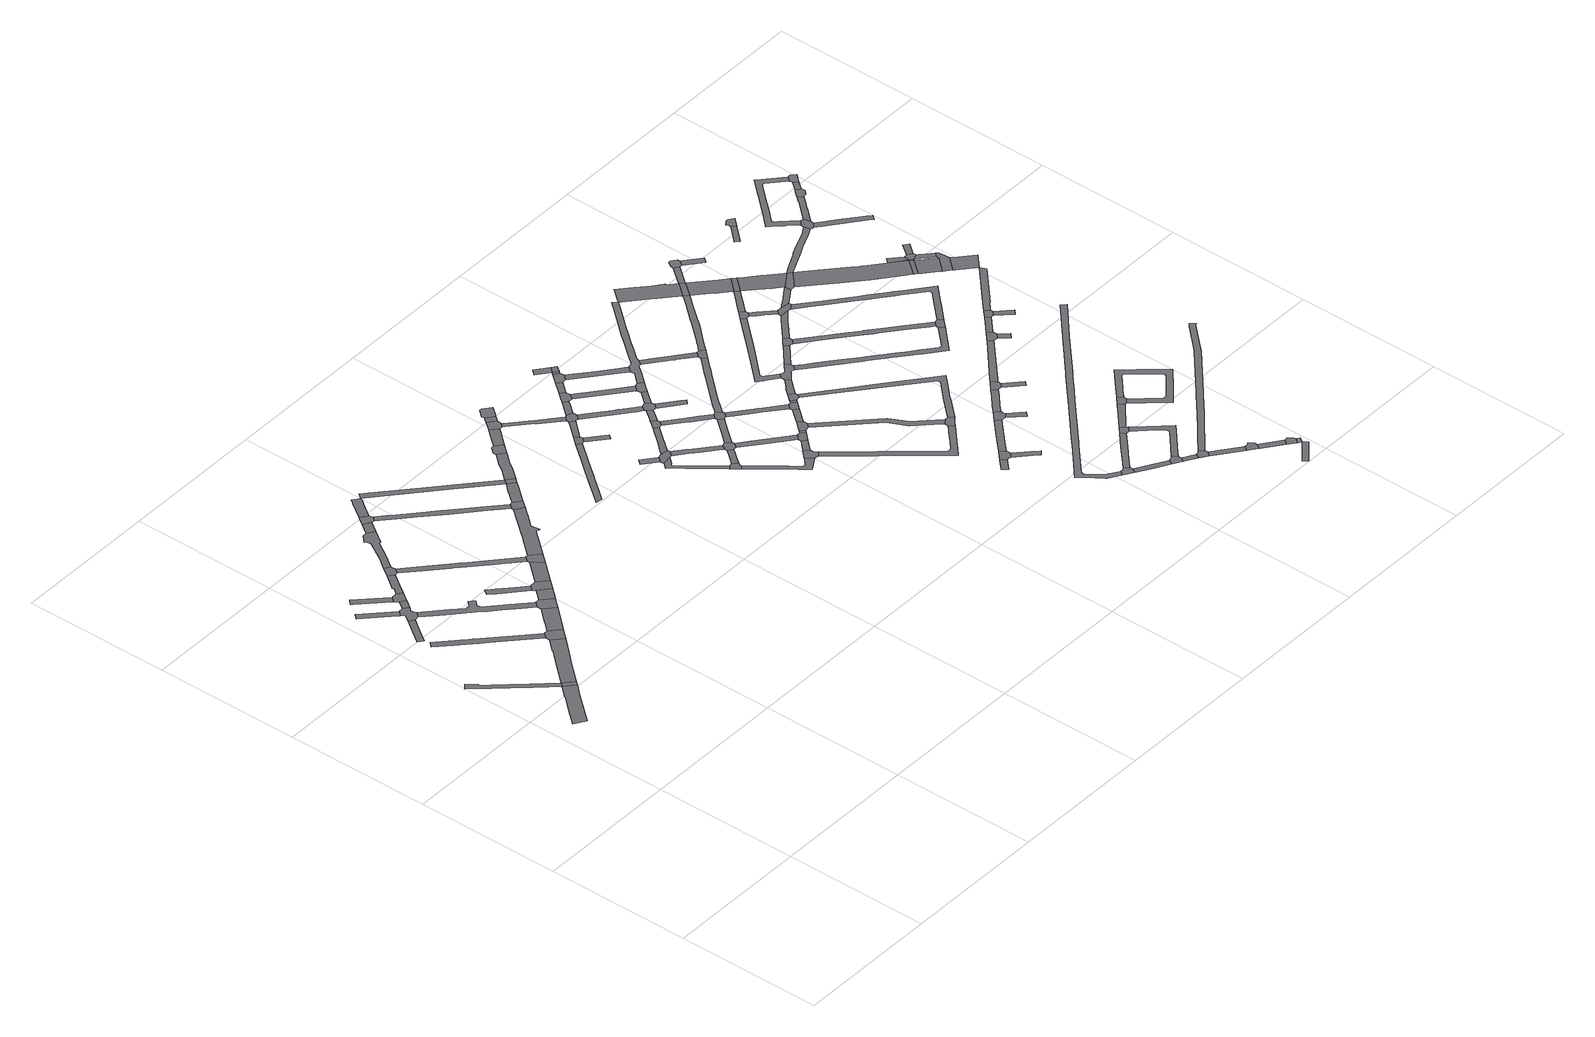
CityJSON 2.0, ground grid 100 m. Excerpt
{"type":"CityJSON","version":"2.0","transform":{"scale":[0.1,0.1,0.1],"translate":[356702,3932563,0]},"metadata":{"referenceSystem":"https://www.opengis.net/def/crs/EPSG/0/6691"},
"CityObjects":{
"road1":{"type":"Road","attributes":{"RoadStructureAttribute.sectionType":"1"},"geometry":[{"type":"MultiSurface","lod":"1","boundaries":[[[0,1,2,3,4,5,6,7,8,9]]]}]},
"road2":{"type":"Road","attributes":{"RoadStructureAttribute.sectionType":"1"},"geometry":[{"type":"MultiSurface","lod":"1","boundaries":[[[10,11,12,13,14,15,16,17,18,19,20,21,22,4]]]}]},
"road3":{"type":"Road","geometry":[{"type":"MultiSurface","lod":"1","boundaries":[[[10,4,3,23]]]}]},
"road4":{"type":"Road","attributes":{"RoadStructureAttribute.sectionType":"1"},"geometry":[{"type":"MultiSurface","lod":"1","boundaries":[[[24,25,26,27,28,29]]]}]},
"road5":{"type":"Road","attributes":{"RoadStructureAttribute.sectionType":"1"},"geometry":[{"type":"MultiSurface","lod":"1","boundaries":[[[30,31,32,33,34]]]}]},
"road6":{"type":"Road","attributes":{"RoadStructureAttribute.sectionType":"1"},"geometry":[{"type":"MultiSurface","lod":"1","boundaries":[[[35,36,37,38,39,40,41,42,43,10,23]]]}]},
"road7":{"type":"Road","attributes":{"RoadStructureAttribute.sectionType":"1"},"geometry":[{"type":"MultiSurface","lod":"1","boundaries":[[[44,45,46,47,48,49,50,51,52,53,54,55,56,57,58]]]}]},
"road8":{"type":"Road","geometry":[{"type":"MultiSurface","lod":"1","boundaries":[[[59,24,29,60,61,62,63,64,65,30,34]]]}]},
"road9":{"type":"Road","attributes":{"RoadStructureAttribute.sectionType":"1"},"geometry":[{"type":"MultiSurface","lod":"1","boundaries":[[[66,67,68,69,70]]]}]},
"road10":{"type":"Road","attributes":{"RoadStructureAttribute.sectionType":"1"},"geometry":[{"type":"MultiSurface","lod":"1","boundaries":[[[71,72,73,74,65,64,75,76,77]]]}]},
"road11":{"type":"Road","geometry":[{"type":"MultiSurface","lod":"1","boundaries":[[[71,77,78,79,80,66,70]]]}]},
"road12":{"type":"Road","geometry":[{"type":"MultiSurface","lod":"1","boundaries":[[[81,50,49,39,38,82]]]}]},
"road13":{"type":"Road","attributes":{"RoadStructureAttribute.sectionType":"1"},"geometry":[{"type":"MultiSurface","lod":"1","boundaries":[[[83,84,85,86,87,88,89,90,91,92,93,94,95,61,60,96,97,98,99,100,101,102,103,104,105]]]}]},
"road14":{"type":"Road","attributes":{"RoadStructureAttribute.sectionType":"1"},"geometry":[{"type":"MultiSurface","lod":"1","boundaries":[[[106,107,108,109,80,79,110,111]]]}]},
"road15":{"type":"Road","attributes":{"RoadStructureAttribute.sectionType":"1"},"geometry":[{"type":"MultiSurface","lod":"1","boundaries":[[[112,113,114,115,116,117,81,82]]]}]},
"road16":{"type":"Road","geometry":[{"type":"MultiSurface","lod":"1","boundaries":[[[106,111,118,119,120,121]]]}]},
"road17":{"type":"Road","geometry":[{"type":"MultiSurface","lod":"1","boundaries":[[[122,123,105,104,115,114]]]}]},
"road18":{"type":"Road","attributes":{"RoadStructureAttribute.sectionType":"1"},"geometry":[{"type":"MultiSurface","lod":"1","boundaries":[[[124,125,126,127,128,129,130,131,132,133]]]}]},
"road19":{"type":"Road","attributes":{"RoadStructureAttribute.sectionType":"1"},"geometry":[{"type":"MultiSurface","lod":"1","boundaries":[[[134,135,123,122,136,137,138,139]]]}]},
"road20":{"type":"Road","attributes":{"RoadStructureAttribute.sectionType":"1"},"geometry":[{"type":"MultiSurface","lod":"1","boundaries":[[[120,140,141,142,143,144,145,146,147,148,149,150,151,152,121]]]}]},
"road21":{"type":"Road","attributes":{"RoadStructureAttribute.sectionType":"1"},"geometry":[{"type":"MultiSurface","lod":"1","boundaries":[[[153,154,155,156,157,158,159,119,118,160,161,162,163,164,165,166]]]}]},
"road22":{"type":"Road","geometry":[{"type":"MultiSurface","lod":"1","boundaries":[[[138,167,168,169,133,132,170,139]]]}]},
"road23":{"type":"Road","geometry":[{"type":"MultiSurface","lod":"1","boundaries":[[[171,172,145,144]]]}]},
"road24":{"type":"Road","attributes":{"RoadStructureAttribute.sectionType":"1"},"geometry":[{"type":"MultiSurface","lod":"1","boundaries":[[[173,174,169,168,175,176,177]]]}]},
"road25":{"type":"Road","geometry":[{"type":"MultiSurface","lod":"1","boundaries":[[[178,179,180,181,172,171,182,183]]]}]},
"road26":{"type":"Road","geometry":[{"type":"MultiSurface","lod":"1","boundaries":[[[184,153,166,173,177,185]]]}]},
"road27":{"type":"Road","attributes":{"RoadStructureAttribute.sectionType":"1"},"geometry":[{"type":"MultiSurface","lod":"1","boundaries":[[[182,186,187,188,189,190,191,192,193,194,195,196,197,198,199,183]]]}]},
"road28":{"type":"Road","attributes":{"RoadStructureAttribute.sectionType":"1"},"geometry":[{"type":"MultiSurface","lod":"1","boundaries":[[[200,201,202,203,204,205,206,207,208,209,210,211,212,213,214,215,184,185]]]}]},
"road29":{"type":"Road","attributes":{"RoadStructureAttribute.sectionType":"1"},"geometry":[{"type":"MultiSurface","lod":"1","boundaries":[[[216,217,218,180,179,219,220,221,222,223,224,225,226,227,228,229,230,231,232,233,222,234]]]}]},
"road30":{"type":"Road","geometry":[{"type":"MultiSurface","lod":"1","boundaries":[[[207,235,236,193,192,208]]]}]},
"road31":{"type":"Road","attributes":{"RoadStructureAttribute.sectionType":"1"},"geometry":[{"type":"MultiSurface","lod":"1","boundaries":[[[227,237,238,236,235,239,240]]]}]},
"road32":{"type":"Road","geometry":[{"type":"MultiSurface","lod":"1","boundaries":[[[241,228,227,240]]]}]},
"road33":{"type":"Road","attributes":{"RoadStructureAttribute.sectionType":"1"},"geometry":[{"type":"MultiSurface","lod":"1","boundaries":[[[242,243,244,245,228,241,246,247,248,249,250,251]]]}]},
"road34":{"type":"Road","geometry":[{"type":"MultiSurface","lod":"1","boundaries":[[[250,252,253,254,255,251]]]}]},
"road35":{"type":"Road","attributes":{"RoadStructureAttribute.sectionType":"1"},"geometry":[{"type":"MultiSurface","lod":"1","boundaries":[[[256,257,258,259,260,261,262,263,264,265,266,267,268,269]]]}]},
"road36":{"type":"Road","attributes":{"RoadStructureAttribute.sectionType":"1"},"geometry":[{"type":"MultiSurface","lod":"1","boundaries":[[[252,270,271,272,273,253]]]}]},
"road37":{"type":"Road","geometry":[{"type":"MultiSurface","lod":"1","boundaries":[[[274,275,276,277,278,272,271,279]]]}]},
"road38":{"type":"Road","attributes":{"RoadStructureAttribute.sectionType":"1"},"geometry":[{"type":"MultiSurface","lod":"1","boundaries":[[[276,280,281,282,283,277]]]}]},
"road39":{"type":"Road","geometry":[{"type":"MultiSurface","lod":"1","boundaries":[[[284,285,286,287]]]}]},
"road40":{"type":"Road","geometry":[{"type":"MultiSurface","lod":"1","boundaries":[[[288,289,290,291,292,256,269]]]}]},
"road41":{"type":"Road","geometry":[{"type":"MultiSurface","lod":"1","boundaries":[[[281,293,294,295,296,297,298,282]]]}]},
"road42":{"type":"Road","attributes":{"RoadStructureAttribute.sectionType":"1"},"geometry":[{"type":"MultiSurface","lod":"1","boundaries":[[[299,300,301,302,303,304,305,306,307,308,309,310,311,312,313,314,315,316,317,318,319,320,321]]]}]},
"road43":{"type":"Road","geometry":[{"type":"MultiSurface","lod":"1","boundaries":[[[308,322,323,324,325,287,286,309]]]}]},
"road44":{"type":"Road","geometry":[{"type":"MultiSurface","lod":"1","boundaries":[[[288,326,327,289]]]}]},
"road45":{"type":"Road","attributes":{"RoadStructureAttribute.sectionType":"1"},"geometry":[{"type":"MultiSurface","lod":"1","boundaries":[[[328,329,330,331,332,333,334,335,274,279]]]}]},
"road46":{"type":"Road","attributes":{"RoadStructureAttribute.sectionType":"1"},"geometry":[{"type":"MultiSurface","lod":"1","boundaries":[[[290,336,337,338,291]]]}]},
"road47":{"type":"Road","geometry":[{"type":"MultiSurface","lod":"1","boundaries":[[[320,339,340,341,342,343,321]]]}]},
"road48":{"type":"Road","geometry":[{"type":"MultiSurface","lod":"1","boundaries":[[[344,332,331,337,336,345,346,347,348,349]]]}]},
"road49":{"type":"Road","attributes":{"RoadStructureAttribute.sectionType":"1"},"geometry":[{"type":"MultiSurface","lod":"1","boundaries":[[[350,351,352,353,323,322,354,355,356,357,358]]]}]},
"road50":{"type":"Road","attributes":{"RoadStructureAttribute.sectionType":"1"},"geometry":[{"type":"MultiSurface","lod":"1","boundaries":[[[359,360,361,362,325,324,363,364,365,366]]]}]},
"road51":{"type":"Road","attributes":{"RoadStructureAttribute.sectionType":"1"},"geometry":[{"type":"MultiSurface","lod":"1","boundaries":[[[367,368,343,342,369,370,371,372]]]}]},
"road52":{"type":"Road","attributes":{"RoadStructureAttribute.sectionType":"1"},"geometry":[{"type":"MultiSurface","lod":"1","boundaries":[[[373,374,375,376,377,378,379,340,339,380,381,382,383,384,385]]]}]},
"road53":{"type":"Road","attributes":{"RoadStructureAttribute.sectionType":"1"},"geometry":[{"type":"MultiSurface","lod":"1","boundaries":[[[386,387,388,389,344,349]]]}]},
"road54":{"type":"Road","geometry":[{"type":"MultiSurface","lod":"1","boundaries":[[[371,390,391,392,393,394,350,358,372]]]}]},
"road55":{"type":"Road","attributes":{"RoadStructureAttribute.sectionType":"1"},"geometry":[{"type":"MultiSurface","lod":"1","boundaries":[[[395,396,397,398,399,400,401,402,403,348,347]]]}]},
"road56":{"type":"Road","geometry":[{"type":"MultiSurface","lod":"1","boundaries":[[[404,405,406,359,366,407,408,409]]]}]},
"road57":{"type":"Road","geometry":[{"type":"MultiSurface","lod":"1","boundaries":[[[410,411,412,413,414,415,388,387,416]]]}]},
"road58":{"type":"Road","attributes":{"RoadStructureAttribute.sectionType":"1"},"geometry":[{"type":"MultiSurface","lod":"1","boundaries":[[[417,404,409,418,419,420]]]}]},
"road59":{"type":"Road","geometry":[{"type":"MultiSurface","lod":"1","boundaries":[[[421,422,423,424,373,385,425,426]]]}]},
"road60":{"type":"Road","attributes":{"RoadStructureAttribute.sectionType":"1"},"geometry":[{"type":"MultiSurface","lod":"1","boundaries":[[[393,427,428,429,430,394]]]}]},
"road61":{"type":"Road","attributes":{"RoadStructureAttribute.sectionType":"1"},"geometry":[{"type":"MultiSurface","lod":"1","boundaries":[[[412,431,432,433,413]]]}]},
"road62":{"type":"Road","attributes":{"RoadStructureAttribute.sectionType":"1"},"geometry":[{"type":"MultiSurface","lod":"1","boundaries":[[[434,435,436,391,390,437,438,439]]]}]},
"road63":{"type":"Road","attributes":{"RoadStructureAttribute.sectionType":"1"},"geometry":[{"type":"MultiSurface","lod":"1","boundaries":[[[440,441,442,408,407,443,444,445,446,447]]]}]},
"road64":{"type":"Road","geometry":[{"type":"MultiSurface","lod":"1","boundaries":[[[448,399,398,420,419,449,450,451]]]}]},
"road65":{"type":"Road","attributes":{"RoadStructureAttribute.sectionType":"1"},"geometry":[{"type":"MultiSurface","lod":"1","boundaries":[[[423,452,453,454,455,424]]]}]},
"road66":{"type":"Road","attributes":{"RoadStructureAttribute.sectionType":"1"},"geometry":[{"type":"MultiSurface","lod":"1","boundaries":[[[456,457,458,459,460,410,416]]]}]},
"road67":{"type":"Road","geometry":[{"type":"MultiSurface","lod":"1","boundaries":[[[432,431,461,462,463,464,465]]]}]},
"road68":{"type":"Road","geometry":[{"type":"MultiSurface","lod":"1","boundaries":[[[466,467,468,469]]]}]},
"road69":{"type":"Road","attributes":{"RoadStructureAttribute.sectionType":"1"},"geometry":[{"type":"MultiSurface","lod":"1","boundaries":[[[470,471,448,451,472,473]]]}]},
"road70":{"type":"Road","attributes":{"RoadStructureAttribute.sectionType":"1"},"geometry":[{"type":"MultiSurface","lod":"1","boundaries":[[[449,474,475,476,477,478,479,450]]]}]},
"road71":{"type":"Road","attributes":{"RoadStructureAttribute.sectionType":"1"},"geometry":[{"type":"MultiSurface","lod":"1","boundaries":[[[464,480,469,465]]]}]},
"road72":{"type":"Road","geometry":[{"type":"MultiSurface","lod":"1","boundaries":[[[428,481,482,483,484,447,446,429]]]}]},
"road73":{"type":"Road","geometry":[{"type":"MultiSurface","lod":"1","boundaries":[[[434,439,454,453,485,486]]]}]},
"road74":{"type":"Road","geometry":[{"type":"MultiSurface","lod":"1","boundaries":[[[487,488,489,466,469,480]]]}]},
"road75":{"type":"Road","attributes":{"RoadStructureAttribute.sectionType":"1"},"geometry":[{"type":"MultiSurface","lod":"1","boundaries":[[[485,490,491,492,486]]]}]},
"road76":{"type":"Road","geometry":[{"type":"MultiSurface","lod":"1","boundaries":[[[493,494,495,496,497,459,458,470,473]]]}]},
"road77":{"type":"Road","attributes":{"RoadStructureAttribute.sectionType":"1"},"geometry":[{"type":"MultiSurface","lod":"1","boundaries":[[[498,499,500,501,463,462,502,503,504,505]]]}]},
"road78":{"type":"Road","geometry":[{"type":"MultiSurface","lod":"1","boundaries":[[[506,507,508,509,510,492,491]]]}]},
"road79":{"type":"Road","attributes":{"RoadStructureAttribute.sectionType":"1"},"geometry":[{"type":"MultiSurface","lod":"1","boundaries":[[[511,512,513,514,515,482,481,516,517,518,519,520]]]}]},
"road80":{"type":"Road","attributes":{"RoadStructureAttribute.sectionType":"1"},"geometry":[{"type":"MultiSurface","lod":"1","boundaries":[[[425,521,522,523,524,525,526,527,528,529,530,531,532,533,534,535,426]]]}]},
"road81":{"type":"Road","attributes":{"RoadStructureAttribute.sectionType":"1"},"geometry":[{"type":"MultiSurface","lod":"1","boundaries":[[[536,537,509,508,538,539,540]]]}]},
"road82":{"type":"Road","attributes":{"RoadStructureAttribute.sectionType":"1"},"geometry":[{"type":"MultiSurface","lod":"1","boundaries":[[[541,542,543,544]]]}]},
"road83":{"type":"Road","attributes":{"RoadStructureAttribute.sectionType":"1"},"geometry":[{"type":"MultiSurface","lod":"1","boundaries":[[[545,546,547,548,549,550,551,552,553,554,555,556,557,558,559,484,483]]]}]},
"road84":{"type":"Road","geometry":[{"type":"MultiSurface","lod":"1","boundaries":[[[539,560,561,511,520,540]]]}]},
"road85":{"type":"Road","attributes":{"RoadStructureAttribute.sectionType":"1"},"geometry":[{"type":"MultiSurface","lod":"1","boundaries":[[[562,563,564,565,566,507,506,567,568,569,570,571,572]]]}]},
"road86":{"type":"Road","attributes":{"RoadStructureAttribute.sectionType":"1"},"geometry":[{"type":"MultiSurface","lod":"1","boundaries":[[[573,574,561,560,575]]]}]},
"road87":{"type":"Road","geometry":[{"type":"MultiSurface","lod":"1","boundaries":[[[544,543,576,577,578,579]]]}]},
"road88":{"type":"Road","geometry":[{"type":"MultiSurface","lod":"1","boundaries":[[[580,581,582,583,573,575]]]}]},
"road89":{"type":"Road","attributes":{"RoadStructureAttribute.sectionType":"1"},"geometry":[{"type":"MultiSurface","lod":"1","boundaries":[[[584,585,586,587,577,576]]]}]},
"road90":{"type":"Road","attributes":{"RoadStructureAttribute.sectionType":"1"},"geometry":[{"type":"MultiSurface","lod":"1","boundaries":[[[588,589,590,591,592,593,594,595,596,597,598]]]}]},
"road91":{"type":"Road","attributes":{"RoadStructureAttribute.sectionType":"1"},"geometry":[{"type":"MultiSurface","lod":"1","boundaries":[[[582,599,600,601,602,603,604,605,606,607,583]]]}]},
"road92":{"type":"Road","geometry":[{"type":"MultiSurface","lod":"1","boundaries":[[[608,496,495,609,610,588,598,611,612,613,614,615,616,617,618,619,620,621,622,623,624,625,626,627,628,498,505]]]}]},
"road93":{"type":"Road","geometry":[{"type":"MultiSurface","lod":"1","boundaries":[[[629,630,631,632,633,634,635]]]}]},
"road94":{"type":"Road","attributes":{"RoadStructureAttribute.sectionType":"1"},"geometry":[{"type":"MultiSurface","lod":"1","boundaries":[[[636,637,638,579,578,639,640,641,642]]]}]},
"road95":{"type":"Road","geometry":[{"type":"MultiSurface","lod":"1","boundaries":[[[643,528,527,644,645,646,562,572]]]}]},
"road96":{"type":"Road","geometry":[{"type":"MultiSurface","lod":"1","boundaries":[[[647,594,593,551,550,648,649]]]}]},
"road97":{"type":"Road","geometry":[{"type":"MultiSurface","lod":"1","boundaries":[[[650,651,652,653,603,602,654,655,656,657,658,659]]]}]},
"road98":{"type":"Road","attributes":{"RoadStructureAttribute.sectionType":"1"},"geometry":[{"type":"MultiSurface","lod":"1","boundaries":[[[660,661,662,663,664,665,630,629]]]}]},
"road99":{"type":"Road","attributes":{"RoadStructureAttribute.sectionType":"1"},"geometry":[{"type":"MultiSurface","lod":"1","boundaries":[[[580,666,667,668,669,670,671,672,673,646,645,674,675,676,677,678,679,581]]]}]},
"road100":{"type":"Road","attributes":{"RoadStructureAttribute.sectionType":"1"},"geometry":[{"type":"MultiSurface","lod":"1","boundaries":[[[631,680,681,682,683,684,685,632]]]}]},
"road101":{"type":"Road","attributes":{"RoadStructureAttribute.sectionType":"1"},"geometry":[{"type":"MultiSurface","lod":"1","boundaries":[[[686,687,688,689,690,691,692,653,652,693,694,695,696,697,698,699]]]}]},
"road102":{"type":"Road","geometry":[{"type":"MultiSurface","lod":"1","boundaries":[[[700,701,702,703,704,705,636,642]]]}]},
"road103":{"type":"Road","geometry":[{"type":"MultiSurface","lod":"1","boundaries":[[[706,707,708,709,663,662,710]]]}]},
"road104":{"type":"Road","attributes":{"RoadStructureAttribute.sectionType":"1"},"geometry":[{"type":"MultiSurface","lod":"1","boundaries":[[[658,711,712,713,714,659]]]}]},
"road105":{"type":"Road","geometry":[{"type":"MultiSurface","lod":"1","boundaries":[[[700,715,716,701]]]}]},
"road106":{"type":"Road","attributes":{"RoadStructureAttribute.sectionType":"1"},"geometry":[{"type":"MultiSurface","lod":"1","boundaries":[[[706,710,717,718,719,720]]]}]},
"road107":{"type":"Road","attributes":{"RoadStructureAttribute.sectionType":"1"},"geometry":[{"type":"MultiSurface","lod":"1","boundaries":[[[648,721,722,723,724,725,726,727,728,729,730,731,732,733,734,735,736,737,738,649]]]}]},
"road108":{"type":"Road","attributes":{"RoadStructureAttribute.sectionType":"1"},"geometry":[{"type":"MultiSurface","lod":"1","boundaries":[[[739,740,704,703,741,742,743,744]]]}]},
"road109":{"type":"Road","geometry":[{"type":"MultiSurface","lod":"1","boundaries":[[[745,746,747,748,749,750,720,719,751]]]}]},
"road110":{"type":"Road","geometry":[{"type":"MultiSurface","lod":"1","boundaries":[[[712,752,753,754,755,756,757,758,759,760,713]]]}]},
"road111":{"type":"Road","geometry":[{"type":"MultiSurface","lod":"1","boundaries":[[[682,761,762,763,764,683]]]}]},
"road112":{"type":"Road","attributes":{"RoadStructureAttribute.sectionType":"1"},"geometry":[{"type":"MultiSurface","lod":"1","boundaries":[[[761,765,766,767,768,769,708,707,770,771,772,773,762]]]}]},
"road113":{"type":"Road","attributes":{"RoadStructureAttribute.sectionType":"1"},"geometry":[{"type":"MultiSurface","lod":"1","boundaries":[[[774,775,747,746,776,777]]]}]},
"road114":{"type":"Road","geometry":[{"type":"MultiSurface","lod":"1","boundaries":[[[743,778,779,780,781,744]]]}]},
"road115":{"type":"Road","attributes":{"RoadStructureAttribute.sectionType":"1"},"geometry":[{"type":"MultiSurface","lod":"1","boundaries":[[[782,783,784,785,786,729,787,788,789,790,791,792,793,794,618]]]}]},
"road116":{"type":"Road","attributes":{"RoadStructureAttribute.sectionType":"1"},"geometry":[{"type":"MultiSurface","lod":"1","boundaries":[[[795,796,797,798,799,800,801,802,803,804,805,806,657,656,807,808,809,810,811,812,813,814,815,816,817]]]}]},
"road117":{"type":"Road","attributes":{"RoadStructureAttribute.sectionType":"1"},"geometry":[{"type":"MultiSurface","lod":"1","boundaries":[[[818,764,763,819,820]]]}]},
"road118":{"type":"Road","geometry":[{"type":"MultiSurface","lod":"1","boundaries":[[[821,822,823,824,686,699]]]}]},
"road119":{"type":"Road","geometry":[{"type":"MultiSurface","lod":"1","boundaries":[[[825,826,827,828,774,777,829]]]}]},
"road120":{"type":"Road","attributes":{"RoadStructureAttribute.sectionType":"1"},"geometry":[{"type":"MultiSurface","lod":"1","boundaries":[[[830,831,832,757,756,833,834,835,836,837,838]]]}]},
"road121":{"type":"Road","geometry":[{"type":"MultiSurface","lod":"1","boundaries":[[[839,840,779,778]]]}]},
"road122":{"type":"Road","attributes":{"RoadStructureAttribute.sectionType":"1"},"geometry":[{"type":"MultiSurface","lod":"1","boundaries":[[[634,841,842,843,844,845,846,847,848,849,850,851,852,853,854,855,856,857,858,859,860,861,862,863,864,865,866,635]]]}]},
"road123":{"type":"Road","attributes":{"RoadStructureAttribute.sectionType":"1"},"geometry":[{"type":"MultiSurface","lod":"1","boundaries":[[[867,868,822,821,869,870,871,872,873]]]}]},
"road124":{"type":"Road","attributes":{"RoadStructureAttribute.sectionType":"1"},"geometry":[{"type":"MultiSurface","lod":"1","boundaries":[[[825,829,874,875,876,877]]]}]},
"road125":{"type":"Road","geometry":[{"type":"MultiSurface","lod":"1","boundaries":[[[729,728,878,787]]]}]},
"road126":{"type":"Road","geometry":[{"type":"MultiSurface","lod":"1","boundaries":[[[879,880,881,882,883,884]]]}]},
"road127":{"type":"Road","attributes":{"RoadStructureAttribute.sectionType":"1"},"geometry":[{"type":"MultiSurface","lod":"1","boundaries":[[[885,886,887,888,889,890,891,824,823]]]}]},
"road128":{"type":"Road","geometry":[{"type":"MultiSurface","lod":"1","boundaries":[[[819,892,893,894,895,820]]]}]},
"road129":{"type":"Road","attributes":{"RoadStructureAttribute.sectionType":"1"},"geometry":[{"type":"MultiSurface","lod":"1","boundaries":[[[896,897,898,899,900,901,902,755,754,903,904,905,906,907,908,909,910,911]]]}]},
"road130":{"type":"Road","geometry":[{"type":"MultiSurface","lod":"1","boundaries":[[[912,873,872,838,837,913,914,915,916]]]}]},
"road131":{"type":"Road","geometry":[{"type":"MultiSurface","lod":"1","boundaries":[[[876,917,918,919,920,921,922,877]]]}]},
"road132":{"type":"Road","attributes":{"RoadStructureAttribute.sectionType":"1"},"geometry":[{"type":"MultiSurface","lod":"1","boundaries":[[[923,924,925,781,780,926,927,928]]]}]},
"road133":{"type":"Road","attributes":{"RoadStructureAttribute.sectionType":"1"},"geometry":[{"type":"MultiSurface","lod":"1","boundaries":[[[728,929,930,931,889,932,933,878]]]}]},
"road134":{"type":"Road","attributes":{"RoadStructureAttribute.sectionType":"1"},"geometry":[{"type":"MultiSurface","lod":"1","boundaries":[[[918,884,934,919]]]}]},
"road135":{"type":"Road","attributes":{"RoadStructureAttribute.sectionType":"1"},"geometry":[{"type":"MultiSurface","lod":"1","boundaries":[[[935,936,937,938,787,878]]]}]},
"road136":{"type":"Road","attributes":{"RoadStructureAttribute.sectionType":"1"},"geometry":[{"type":"MultiSurface","lod":"1","boundaries":[[[939,940,941,942,943,944,912,916]]]}]},
"road137":{"type":"Road","geometry":[{"type":"MultiSurface","lod":"1","boundaries":[[[945,932,889,888,946]]]}]},
"road138":{"type":"Road","geometry":[{"type":"MultiSurface","lod":"1","boundaries":[[[947,948,937,936,949,950,951,952,953]]]}]},
"road139":{"type":"Road","attributes":{"RoadStructureAttribute.sectionType":"1"},"geometry":[{"type":"MultiSurface","lod":"1","boundaries":[[[892,954,955,956,957,958,959,960,961,962,963,964,895,894,965,966,967,968,969,970,971,972,973,974,975,976,977,978,979,980,893]]]}]},
"road140":{"type":"Road","attributes":{"RoadStructureAttribute.sectionType":"1"},"geometry":[{"type":"MultiSurface","lod":"1","boundaries":[[[981,982,983,984,985,986,987,945,946,988,989,990,991,940,992]]]}]},
"road141":{"type":"Road","attributes":{"RoadStructureAttribute.sectionType":"1"},"geometry":[{"type":"MultiSurface","lod":"1","boundaries":[[[949,993,994,995,996,950]]]}]},
"road142":{"type":"Road","geometry":[{"type":"MultiSurface","lod":"1","boundaries":[[[997,998,999,923,928,1000,1001]]]}]},
"road143":{"type":"Road","geometry":[{"type":"MultiSurface","lod":"1","boundaries":[[[910,795,817,1002,1003,1004,911]]]}]},
"road144":{"type":"Road","attributes":{"RoadStructureAttribute.sectionType":"1"},"geometry":[{"type":"MultiSurface","lod":"1","boundaries":[[[1005,1006,1007,1008,1009,1010,1011,1012,1013,1014,1015,914,913,1016,1017,1018,1019,1020,1021,1022,1023,1024,1025,1026,1004,1003]]]}]},
"road145":{"type":"Road","attributes":{"RoadStructureAttribute.sectionType":"1"},"geometry":[{"type":"MultiSurface","lod":"1","boundaries":[[[748,1027,1028,1029,1030,1031,1032,1033,1034,1035,1036,1037,1038,1039,1040,1041,1042,1043,1044,1045,1046,1047,1048,749]]]}]},
"road146":{"type":"Road","geometry":[{"type":"MultiSurface","lod":"1","boundaries":[[[1049,992,940,939,1050]]]}]},
"road147":{"type":"Road","geometry":[{"type":"MultiSurface","lod":"1","boundaries":[[[1000,1051,1052,1001]]]}]},
"road148":{"type":"Road","attributes":{"RoadStructureAttribute.sectionType":"1"},"geometry":[{"type":"MultiSurface","lod":"1","boundaries":[[[998,997,1053,1054]]]}]},
"road149":{"type":"Road","geometry":[{"type":"MultiSurface","lod":"1","boundaries":[[[1053,1055,1056,1057,1058,1054]]]}]},
"road150":{"type":"Road","attributes":{"RoadStructureAttribute.sectionType":"1"},"geometry":[{"type":"MultiSurface","lod":"1","boundaries":[[[1059,1060,1061,1062,1063,1064,1065,1066,1049,1050,1067,1068,1069,1070,1071,1072]]]}]},
"road151":{"type":"Road","geometry":[{"type":"MultiSurface","lod":"1","boundaries":[[[1073,1074,1075,1056,1055]]]}]},
"road152":{"type":"Road","attributes":{"RoadStructureAttribute.sectionType":"1"},"geometry":[{"type":"MultiSurface","lod":"1","boundaries":[[[1076,1077,1078,1079,1080,1081,1082,992,1049,1083,1084,1085,1086,1087,1088,1089]]]}]},
"road153":{"type":"Road","attributes":{"RoadStructureAttribute.sectionType":"1"},"geometry":[{"type":"MultiSurface","lod":"1","boundaries":[[[1090,1091,1092,1093,1094,1095]]]}]},
"road154":{"type":"Road","attributes":{"RoadStructureAttribute.sectionType":"1"},"geometry":[{"type":"MultiSurface","lod":"1","boundaries":[[[1096,1097,1058,1057,1098,1099,1100,1101,1102]]]}]},
"road155":{"type":"Road","geometry":[{"type":"MultiSurface","lod":"1","boundaries":[[[1094,1103,1104,1105,1106,1107,1095]]]}]},
"road156":{"type":"Road","geometry":[{"type":"MultiSurface","lod":"1","boundaries":[[[1108,1059,1072,1109,1110,1111]]]}]},
"road157":{"type":"Road","attributes":{"RoadStructureAttribute.sectionType":"1"},"geometry":[{"type":"MultiSurface","lod":"1","boundaries":[[[1112,1113,1114,1115]]]}]},
"road158":{"type":"Road","attributes":{"RoadStructureAttribute.sectionType":"1"},"geometry":[{"type":"MultiSurface","lod":"1","boundaries":[[[1110,1116,1117,1118,1119,1120,1121,1122,1123,1111]]]}]},
"road159":{"type":"Road","attributes":{"RoadStructureAttribute.sectionType":"1"},"geometry":[{"type":"MultiSurface","lod":"1","boundaries":[[[1115,1059,1108,1124]]]}]},
"road160":{"type":"Road","geometry":[{"type":"MultiSurface","lod":"1","boundaries":[[[1124,1125,1126,1127,1112,1115]]]}]},
"road161":{"type":"Road","geometry":[{"type":"MultiSurface","lod":"1","boundaries":[[[1119,1128,1129,1130,1131,1132,1133,1120]]]}]},
"road162":{"type":"Road","attributes":{"RoadStructureAttribute.sectionType":"1"},"geometry":[{"type":"MultiSurface","lod":"1","boundaries":[[[1134,1135,1136,1133,1132,1137,1138,1125,1124]]]}]},
"road163":{"type":"Road","geometry":[{"type":"MultiSurface","lod":"1","boundaries":[[[1139,1140,1141,1142,1143,1144,1089,1088,1145,1146,1147,1148]]]}]},
"road164":{"type":"Road","geometry":[{"type":"MultiSurface","lod":"1","boundaries":[[[1149,1150,1151,1152,1127,1126]]]}]},
"road165":{"type":"Road","attributes":{"RoadStructureAttribute.sectionType":"1"},"geometry":[{"type":"MultiSurface","lod":"1","boundaries":[[[1153,1154,1129,1128,1155,1156,1102]]]}]},
"road166":{"type":"Road","attributes":{"RoadStructureAttribute.sectionType":"1"},"geometry":[{"type":"MultiSurface","lod":"1","boundaries":[[[1157,1158,1159,1160,1161,1162,1163,1164,1165,1166,1167,1168,1139,1148]]]}]},
"road167":{"type":"Road","attributes":{"RoadStructureAttribute.sectionType":"1"},"geometry":[{"type":"MultiSurface","lod":"1","boundaries":[[[1143,1169,1170,1171,1172,1173,1174,1175,1176,1177,1178,1179,1180,1181,1182,1183,1184,1185,1186,1187,1144]]]}]},
"road168":{"type":"Road","attributes":{"RoadStructureAttribute.sectionType":"1"},"geometry":[{"type":"MultiSurface","lod":"1","boundaries":[[[1188,1189,1190,1141,1140,1191,1192,1193,1194,1195]]]}]},
"road169":{"type":"Road","geometry":[{"type":"MultiSurface","lod":"1","boundaries":[[[1194,1196,1197,1198,1199,1200,1201,1195]]]}]},
"road170":{"type":"Road","attributes":{"RoadStructureAttribute.sectionType":"1"},"geometry":[{"type":"MultiSurface","lod":"1","boundaries":[[[1202,1203,1204,1199,1198]]]}]},
"road171":{"type":"Road","geometry":[{"type":"MultiSurface","lod":"1","boundaries":[[[1178,1205,1206,1204,1203,1207,1208,1179]]]}]}
},
"vertices":[
[382,1925,0],[419,1968,0],[438,1989,0],[455,2009,0],[387,2069,0],[336,2010,0],[313,1982,0],[237,1894,0],[153,1797,0],[229,1748,0],
[410,2095,0],[286,2231,0],[201,2326,0],[132,2403,0],[81,2462,0],[87,2466,0],[34,2528,0],[4,2503,0],[107,2381,0],[182,2297,0],[262,2209,0],[271,2198,0],[334,2129,0],
[478,2035,0],
[287,3169,0],[226,3082,0],[168,3000,0],[203,2976,0],[260,3056,0],[322,3144,0],
[325,3266,0],[137,3449,0],[109,3420,0],[259,3273,0],[296,3237,0],
[583,2155,0],[656,2237,0],[738,2328,0],[752,2343,0],[681,2407,0],[616,2332,0],[619,2330,0],[586,2293,0],[517,2216,0],
[281,2813,0],[332,2765,0],[394,2706,0],[437,2666,0],[516,2592,0],[680,2437,0],[708,2472,0],[546,2625,0],[463,2703,0],[461,2706,0],[399,2763,0],[363,2797,0],[348,2812,0],[213,2939,0],[183,2906,0],
[319,3215,0],[352,3148,0],[383,3181,0],[376,3187,0],[373,3217,0],[392,3243,0],[358,3268,0],
[401,3382,0],[223,3563,0],[189,3533,0],[202,3520,0],[369,3350,0],
[397,3322,0],[394,3319,0],[374,3291,0],[360,3272,0],[412,3271,0],[428,3292,0],[432,3298,0],
[455,3331,0],[475,3361,0],[441,3384,0],
[738,2473,0],[811,2408,0],
[899,2700,0],[787,2805,0],[690,2895,0],[661,2922,0],[660,2950,0],[689,2981,0],[676,2993,0],[656,3012,0],[628,2980,0],[599,2980,0],[528,3046,0],[527,3047,0],[455,3114,0],[419,3086,0],[475,3033,0],[496,3014,0],[611,2907,0],[659,2862,0],[720,2805,0],[808,2723,0],[832,2701,0],[875,2661,0],[903,2697,0],
[536,3534,0],[475,3449,0],[468,3437,0],[474,3429,0],[516,3419,0],[577,3505,0],
[852,2455,0],[877,2482,0],[950,2565,0],[875,2631,0],[802,2546,0],[786,2528,0],
[597,3507,0],[619,3541,0],[616,3571,0],[580,3596,0],
[1007,2630,0],[933,2696,0],
[938,2878,0],[850,2960,0],[808,2998,0],[803,3003,0],[776,2966,0],[820,2926,0],[907,2845,0],[953,2804,0],[975,2784,0],[1005,2817,0],
[993,2765,0],[936,2700,0],[1013,2637,0],[1067,2698,0],[1069,2701,0],[994,2766,0],
[645,3609,0],[674,3649,0],[753,3775,0],[760,3768,0],[819,3853,0],[770,3887,0],[740,3885,0],[697,3843,0],[709,3831,0],[711,3801,0],[645,3687,0],[638,3674,0],[601,3625,0],
[1197,3013,0],[1174,3034,0],[1032,3162,0],[921,3265,0],[903,3282,0],[861,3321,0],[761,3412,0],[734,3382,0],[833,3291,0],[862,3266,0],[877,3251,0],[1005,3133,0],[1100,3047,0],[1172,2982,0],
[1101,2738,0],[1121,2762,0],[1051,2821,0],[983,2777,0],
[871,3926,0],[822,3960,0],
[1173,2962,0],[1118,2899,0],[1155,2802,0],[1211,2868,0],[1232,2894,0],
[910,3960,0],[909,3980,0],[860,4015,0],[844,3992,0],[891,3923,0],[918,3953,0],
[1217,3013,0],[1284,2956,0],
[989,3834,0],[1081,3750,0],[1194,3648,0],[1221,3623,0],[1393,3467,0],[1448,3417,0],[1500,3370,0],[1526,3401,0],[1421,3496,0],[1249,3652,0],[1219,3679,0],[1109,3779,0],[1020,3860,0],[978,3898,0],
[1328,3008,0],[1420,3117,0],[1424,3122,0],[1455,3115,0],[1443,3176,0],[1511,3258,0],[1514,3261,0],[1558,3315,0],[1496,3350,0],[1447,3291,0],[1421,3259,0],[1353,3177,0],[1338,3158,0],[1314,3130,0],[1292,3104,0],[1227,3025,0],
[950,4143,0],[940,4129,0],[871,4031,0],[954,4044,0],[957,4050,0],[995,4103,0],[1008,4122,0],[1134,4010,0],[1334,3832,0],[1398,3775,0],[1447,3731,0],[1659,3543,0],[1684,3574,0],[1518,3722,0],[1449,3783,0],[1358,3864,0],[1073,4118,0],[1031,4155,0],[959,4157,0],
[1595,3363,0],[1545,3404,0],
[1651,3534,0],[1623,3500,0],[1675,3461,0],[1709,3502,0],
[1734,3533,0],
[1780,3699,0],[1771,3687,0],[1750,3657,0],[1738,3640,0],[1744,3545,0],[1789,3599,0],[1832,3660,0],[1846,3677,0],[1887,3725,0],[1837,3767,0],
[1937,3785,0],[1888,3827,0],[1868,3824,0],[1836,3786,0],
[2209,3461,0],[2116,3342,0],[2044,3252,0],[2012,3212,0],[1993,3188,0],[1913,3086,0],[1861,3019,0],[1904,3010,0],[1951,3069,0],[2024,3162,0],[2045,3188,0],[2095,3252,0],[2146,3317,0],[2239,3437,0],
[2017,3879,0],[2037,3904,0],[1987,3945,0],[1918,3863,0],
[2080,3929,0],[2082,3941,0],[2084,3960,0],[2032,4001,0],[1990,3948,0],[2060,3904,0],
[2107,3989,0],[2112,3995,0],[2061,4037,0],[2055,4031,0],
[2332,3081,0],[2304,3046,0],[2399,2970,0],[2426,3005,0],
[2257,3439,0],[2283,3467,0],[2280,3488,0],[2251,3512,0],[2227,3483,0],
[2128,4014,0],[2168,4063,0],[2115,4106,0],[2096,4104,0],[2057,4058,0],[2059,4045,0],
[2554,2721,0],[2493,2794,0],[2479,2810,0],[2476,2813,0],[2444,2852,0],[2412,2892,0],[2425,2906,0],[2426,2907,0],[2427,2906,0],[2467,2952,0],[2401,2941,0],[2393,2931,0],[2379,2914,0],[2380,2913,0],[2372,2904,0],[2400,2878,0],[2408,2868,0],[2448,2815,0],[2462,2798,0],[2465,2794,0],[2545,2693,0],[2611,2610,0],[2633,2628,0],
[2486,2956,0],[2510,2988,0],[2509,3008,0],[2456,3008,0],
[2383,3335,0],[2406,3366,0],
[2076,3889,0],[2212,3769,0],[2208,3765,0],[2345,3646,0],[2371,3673,0],[2231,3795,0],[2205,3820,0],[2117,3896,0],
[2379,3603,0],[2347,3627,0],[2333,3610,0],
[2654,2557,0],[2676,2575,0],[2675,2592,0],[2687,2606,0],[2655,2631,0],
[2386,3678,0],[2380,3605,0],[2393,3607,0],[2401,3600,0],[2427,3634,0],[2426,3664,0],
[2756,2784,0],[2640,2880,0],[2619,2897,0],[2587,2924,0],[2584,2875,0],[2594,2866,0],[2617,2847,0],[2707,2773,0],[2734,2750,0],
[2618,3204,0],[2604,3188,0],[2534,3101,0],[2476,3032,0],[2585,3102,0],[2584,3103,0],[2600,3124,0],[2646,3181,0],
[2694,2680,0],[2693,2679,0],[2722,2652,0],[2744,2679,0],[2766,2707,0],[2735,2732,0],
[2966,2330,0],[2959,2323,0],[2924,2287,0],[2906,2288,0],[2851,2360,0],[2830,2387,0],[2814,2406,0],[2771,2410,0],[2796,2378,0],[2798,2376,0],[2865,2292,0],[2915,2228,0],[3011,2287,0],
[2484,3735,0],[2498,3751,0],[2466,3777,0],[2457,3766,0],
[2790,2707,0],[2812,2741,0],[2811,2756,0],[2811,2761,0],[2779,2786,0],
[2620,3425,0],[2654,3397,0],[2678,3378,0],[2714,3352,0],[2739,3386,0],[2646,3458,0],[2623,3476,0],[2600,3494,0],[2483,3589,0],
[2659,3258,0],[2649,3245,0],[2624,3212,0],[2669,3182,0],[2693,3214,0],[2692,3233,0],
[2552,3788,0],[2551,3814,0],[2551,3818,0],[2520,3843,0],[2512,3833,0],[2500,3818,0],[2528,3750,0],
[2672,3275,0],[2701,3245,0],[2749,3311,0],[2722,3341,0],
[3056,2316,0],[3048,2326,0],[3049,2355,0],[3019,2385,0],[3033,2280,0],[3064,2306,0],
[2883,2849,0],[2954,2936,0],[2923,2961,0],[2851,2874,0],
[2612,3894,0],[2581,3919,0],[2528,3853,0],
[3110,2504,0],[2966,2619,0],[2893,2677,0],[2828,2678,0],[2941,2588,0],[3083,2475,0],
[2885,3061,0],[2836,3100,0],[2822,3111,0],[2688,3167,0],[2796,3080,0],[2810,3068,0],[2921,2981,0],[2947,3011,0],
[2768,3391,0],[2774,3312,0],[2801,3342,0],[2798,3365,0],
[3057,2365,0],[3113,2424,0],[3083,2451,0],[3024,2390,0],
[2676,3628,0],[2679,3626,0],[2830,3505,0],[2858,3540,0],[2704,3663,0],
[2642,3897,0],[2643,3897,0],[2672,3931,0],[2668,3961,0],[2635,3986,0],
[2678,4040,0],[2593,4107,0],[2562,4068,0],[2647,4001,0],
[2836,3476,0],[2816,3451,0],[2849,3430,0],[2866,3452,0],
[2860,3243,0],[2903,3209,0],[2924,3193,0],[2952,3222,0],[2929,3240,0],[2926,3242,0],
[2680,3976,0],
[2974,2939,0],[3001,2969,0],[2997,2987,0],[2968,3015,0],
[3163,2478,0],[3135,2504,0],
[2694,3996,0],[2695,3997,0],[2710,4015,0],
[3176,2491,0],[3178,2493,0],[3147,2518,0],
[2898,3493,0],[2913,3512,0],[2919,3520,0],[2888,3546,0],[2865,3541,0],
[2974,3683,0],[2910,3734,0],[2822,3806,0],[2820,3807,0],[2792,3772,0],[2793,3772,0],[2847,3728,0],[2946,3648,0],
[3207,2497,0],[3233,2529,0],[3233,2559,0],[3202,2584,0],[3155,2527,0],
[3302,2726,0],[3182,2823,0],[3156,2844,0],[3142,2855,0],[3029,2946,0],[3033,2892,0],[3119,2823,0],[3131,2813,0],[3149,2798,0],[3276,2695,0],
[3191,2093,0],[3259,2012,0],[3399,1847,0],[3569,1645,0],[3612,1685,0],[3668,1738,0],[3775,1839,0],[3747,1867,0],[3676,1801,0],[3644,1770,0],[3585,1715,0],[3562,1716,0],[3429,1873,0],[3292,2036,0],[3221,2119,0],
[3275,2672,0],[3217,2603,0],[3250,2580,0],[3309,2650,0],[3277,2676,0],
[3625,1362,0],[3654,1327,0],[3722,1395,0],[3691,1427,0],
[3025,3021,0],[3075,3083,0],[3212,3238,0],[3262,3293,0],[3290,3325,0],[3335,3375,0],[3310,3407,0],[3291,3385,0],[3214,3300,0],[3183,3265,0],[3160,3239,0],[3056,3123,0],[3048,3113,0],[3044,3109,0],[3021,3080,0],
[3352,2702,0],[3321,2728,0],
[3780,1919,0],[3632,2070,0],[3572,2192,0],[3533,2230,0],[3401,2361,0],[3373,2333,0],[3503,2203,0],[3539,2168,0],[3599,2047,0],[3738,1905,0],[3747,1895,0],
[3332,2742,0],[3328,2736,0],[3364,2716,0],
[3751,1393,0],[3780,1420,0],[3779,1451,0],[3748,1483,0],
[3392,2719,0],[3409,2748,0],[3407,2763,0],[3372,2791,0],
[3846,1303,0],[3884,1267,0],[3913,1293,0],[3874,1331,0],
[3039,3644,0],[3175,3536,0],[3202,3515,0],[3207,3511,0],[3208,3510,0],[3311,3427,0],[3336,3459,0],[3232,3542,0],[3201,3567,0],[3143,3613,0],[3064,3676,0],
[3444,2807,0],[3484,2854,0],[3482,2856,0],[3491,2863,0],[3466,2892,0],[3457,2881,0],[3415,2838,0],[3412,2834,0],[3409,2837,0],
[2949,3618,0],[2973,3584,0],[3019,3642,0],[3062,3695,0],[3109,3754,0],[3165,3824,0],[3224,3898,0],[3255,3936,0],[3343,4042,0],[3363,4066,0],[3410,4122,0],[3381,4148,0],[3360,4123,0],[3357,4120,0],[3344,4104,0],[3216,3951,0],[3192,3922,0],[3134,3850,0],[3053,3749,0],[3008,3693,0],[3004,3687,0],
[4105,732,0],[4125,764,0],[4124,786,0],[4097,815,0],[4086,806,0],[4063,804,0],[4043,772,0],
[3958,1689,0],[3904,1637,0],[3809,1544,0],[3836,1507,0],[3873,1543,0],[3888,1557,0],[3989,1656,0],
[3747,1880,0],[3790,1852,0],[3834,1891,0],[3806,1920,0],
[3337,3458,0],[3387,3433,0],[3357,3460,0],
[3524,2939,0],[3499,2942,0],[3491,2948,0],[3468,2919,0],[3551,2913,0],[3571,2914,0],[3578,2908,0],[3604,2939,0],[3604,2959,0],[3578,2987,0],
[4207,672,0],[4264,639,0],[4306,615,0],[4324,647,0],[4279,674,0],[4229,703,0],
[3643,2512,0],[3740,2431,0],[4035,2186,0],[4037,2166,0],[4033,2162,0],[3937,2063,0],[3930,2056,0],[3918,2043,0],[3947,2015,0],[3965,2035,0],[4062,2135,0],[4104,2182,0],[3765,2458,0],[3644,2556,0],
[4183,841,0],[4266,918,0],[4362,1007,0],[4336,1037,0],[4243,951,0],[4132,848,0],
[3746,3461,0],[3642,3345,0],[3542,3234,0],[3540,3232,0],[3341,3015,0],[3381,2983,0],[3389,2978,0],[3422,3002,0],[3409,3012,0],[3407,3033,0],[3578,3219,0],[3592,3233,0],[3721,3376,0],[3775,3435,0],
[4020,1656,0],[4053,1680,0],[4048,1685,0],[4047,1712,0],[4016,1744,0],[3991,1720,0],
[4389,609,0],[4387,632,0],[4364,665,0],[4347,649,0],[4371,578,0],
[3662,3009,0],[3737,3074,0],[3710,3104,0],[3664,3063,0],
[4113,1563,0],[4141,1593,0],
[4380,573,0],[4417,551,0],[4453,529,0],[4470,562,0],
[3400,3448,0],[3416,3466,0],[3470,3526,0],[3543,3608,0],[3593,3669,0],[3677,3772,0],[3710,3812,0],[3728,3835,0],[3697,3862,0],[3679,3838,0],[3644,3794,0],[3556,3688,0],[3538,3666,0],[3510,3632,0],[3510,3631,0],[3419,3529,0],[3410,3519,0],[3394,3501,0],
[4122,1844,0],[4060,1787,0],[4093,1757,0],[4154,1813,0],[4200,1855,0],[4169,1888,0],
[4471,517,0],[4506,491,0],[4530,523,0],[4530,543,0],[4504,573,0],[4493,563,0],[4452,528,0],
[3754,3075,0],[3757,3076,0],[3762,3071,0],[3788,3102,0],[3789,3122,0],[3763,3151,0],[3757,3146,0],[3723,3116,0],[3718,3111,0],
[4384,1007,0],[4414,1035,0],[4404,1045,0],[4377,1075,0],
[4459,927,0],[4538,842,0],[4539,822,0],[4482,771,0],[4424,719,0],[4450,688,0],[4525,756,0],[4605,828,0],[4489,953,0],
[4713,386,0],[4698,397,0],[4526,475,0],[4689,354,0],
[4226,1855,0],[4255,1882,0],[4256,1906,0],[4225,1939,0],
[3427,4106,0],[3554,3991,0],[3576,3972,0],[3582,3966,0],[3628,3925,0],[3772,3957,0],[3756,3971,0],[3713,4010,0],[3718,4014,0],[3655,4064,0],[3633,4085,0],[3577,4137,0],[3487,4217,0],
[4429,2504,0],[4307,2378,0],[4287,2377,0],[4206,2443,0],[4129,2506,0],[4101,2530,0],[3949,2654,0],[3919,2679,0],[3811,2768,0],[3772,2801,0],[3700,2860,0],[3657,2894,0],[3655,2844,0],[3746,2770,0],[3786,2737,0],[3874,2664,0],[3894,2648,0],[3922,2625,0],[4075,2499,0],[4173,2419,0],[4180,2412,0],[4300,2314,0],[4458,2476,0],
[4465,1154,0],[4571,1189,0],[4540,1222,0],
[3794,3436,0],[3821,3462,0],[3820,3486,0],[3792,3512,0],
[4772,342,0],[4772,362,0],[4747,394,0],[4735,384,0],[4748,310,0],
[3896,3273,0],[3850,3231,0],[3769,3156,0],[3796,3128,0],[3885,3210,0],[3907,3230,0],[3922,3244,0],[3984,3292,0],[3922,3294,0],
[4333,1753,0],[4360,1782,0],
[3981,858,0],[3971,871,0],[3904,959,0],[3904,977,0],[4095,1152,0],[4113,1169,0],[4334,1371,0],[4413,1444,0],[4475,1500,0],[4581,1598,0],[4603,1618,0],[4855,1849,0],[5079,2051,0],[5052,2080,0],[4829,1879,0],[4576,1648,0],[4562,1635,0],[4446,1529,0],[4379,1467,0],[4303,1397,0],[4086,1199,0],[4071,1185,0],[3843,977,0],[3919,878,0],[3958,828,0],[3961,825,0],
[3891,3397,0],[3857,3429,0],[3819,3414,0],[3829,3406,0],[3865,3373,0],[3923,3318,0],[3950,3342,0],
[4756,304,0],[4819,256,0],[4882,208,0],[4907,240,0],
[3801,3928,0],
[4929,126,0],[4821,37,0],[4845,6,0],[4955,95,0],[4983,118,0],[4958,149,0],
[3856,3526,0],[3860,3531,0],[3918,3595,0],[3949,3631,0],[3922,3656,0],[3902,3634,0],[3825,3549,0],
[4583,1188,0],[4613,1214,0],[4616,1237,0],[4588,1267,0],
[4319,2666,0],[4187,2774,0],[4185,2776,0],[4123,2827,0],[4119,2830,0],[4035,2899,0],[3906,3005,0],[3881,2974,0],[4010,2868,0],[4093,2799,0],[4138,2762,0],[4162,2743,0],[4293,2635,0],[4402,2546,0],[4428,2524,0],[4457,2552,0],
[3979,3338,0],[4004,3292,0],[4042,3313,0],[4042,3321,0],[4043,3333,0],
[4899,194,0],[4935,167,0],[4959,199,0],[4955,215,0],[4931,245,0],[4924,239,0],
[4515,2200,0],[4353,2055,0],[4244,1957,0],[4274,1923,0],[4373,2015,0],[4541,2170,0],
[3841,3733,0],[3838,3730,0],[3873,3699,0],[4004,3748,0],[3951,3795,0],
[4982,182,0],
[3809,3938,0],[3897,4050,0],[3865,4074,0],[3779,3964,0],
[4147,3405,0],[4145,3450,0],[4124,3434,0],[4100,3418,0],[4057,3390,0],[4021,3366,0],
[4032,3723,0],[3950,3631,0],
[3887,4128,0],[3866,4094,0],[3917,4052,0],[3941,4085,0],[3939,4102,0],[3939,4104,0],[3907,4129,0],
[4657,1103,0],[4765,979,0],[4860,1058,0],[5003,1177,0],[4942,1251,0],[4908,1291,0],[4868,1339,0],[4780,1443,0],[4696,1366,0],[4653,1327,0],[4628,1304,0],[4663,1281,0],[4682,1298,0],[4715,1329,0],[4766,1376,0],[4786,1374,0],[4844,1305,0],[4874,1270,0],[4899,1240,0],[4938,1193,0],[4936,1173,0],[4908,1150,0],[4855,1106,0],[4840,1093,0],[4780,1044,0],[4760,1046,0],[4687,1130,0],
[4242,3534,0],[4171,3599,0],[4143,3624,0],[4141,3626,0],[4100,3662,0],[4065,3694,0],[4035,3720,0],[4047,3539,0],[4058,3528,0],[4090,3500,0],[4144,3451,0],[4253,3524,0],
[4030,3961,0],[4043,3976,0],[4056,3992,0],[4055,3992,0],
[4599,2225,0],[4572,2254,0],[4532,2216,0],[4570,2169,0],[4599,2197,0],
[4487,2506,0],[4506,2525,0],[4477,2554,0],
[4608,2630,0],[4635,2658,0],[4729,2755,0],[4569,2885,0],[4522,2923,0],[4494,2946,0],[4396,3025,0],[4353,3060,0],[4277,3121,0],[4189,3193,0],[4048,3307,0],[4087,3224,0],[4164,3162,0],[4252,3090,0],[4325,3030,0],[4370,2994,0],[4435,2941,0],[4497,2891,0],[4522,2872,0],[4659,2761,0],[4660,2741,0],[4580,2658,0],
[4556,564,0],[4597,600,0],[4708,694,0],[4796,768,0],[4931,887,0],[4948,901,0],[5020,964,0],[5243,1157,0],[5344,1266,0],[5412,1336,0],[5425,1346,0],[5400,1377,0],[5383,1364,0],[5222,1194,0],[5216,1187,0],[4994,994,0],[4928,937,0],[4905,917,0],[4770,799,0],[4664,709,0],[4571,630,0],[4530,595,0],
[4282,3499,0],[4182,3408,0],
[4627,2107,0],[4656,2134,0],
[4704,2324,0],[4677,2353,0],
[4723,2324,0],[4752,2351,0],[4752,2370,0],[4720,2395,0],
[4805,3042,0],[4708,3121,0],[4617,3200,0],[4591,3222,0],[4580,3231,0],[4545,3261,0],[4544,3262,0],[4397,3397,0],[4383,3224,0],[4451,3163,0],[4522,3101,0],[4697,2961,0],[4699,2959,0],[4724,2939,0],
[4809,2235,0],[4813,2230,0],[4843,2257,0],
[4596,3687,0],[4597,3686,0],[4491,3644,0],[4429,3616,0],[4430,3614,0],[4366,3582,0],[4297,3547,0],[4456,3582,0],[4508,3608,0],[4507,3609,0],[4508,3610,0],[4615,3653,0],[4667,3684,0],[4658,3723,0],
[4362,4035,0],[4284,3950,0],[4311,3927,0],[4404,4028,0],[4413,4038,0],[4386,4060,0],
[4993,2652,0],[4777,2449,0],[4759,2376,0],[4805,2420,0],[4808,2416,0],[5037,2631,0],[5019,2676,0],
[4458,4089,0],[4429,4116,0],[4409,4116,0],[4377,4092,0],[4387,4080,0],
[4829,3023,0],[4733,2932,0],[4747,2921,0],[4826,3020,0],
[4817,3082,0],[4737,3154,0],[4711,3124,0],[4808,3045,0],
[4750,2918,0],[4765,2902,0],[4837,2838,0],[4853,2824,0],[4937,2920,0],[4892,2960,0],[4878,2973,0],[4876,2974,0],
[4832,3028,0],
[4876,3041,0],[4873,3064,0],[4838,3084,0],
[4901,2782,0],[4980,2872,0],[4976,2933,0],[4975,2950,0],[4963,2961,0],[4938,2933,0],
[4884,2981,0],[4888,2978,0],[4899,2968,0],[4919,3001,0],[4889,3030,0],
[4721,3704,0],[4722,3723,0],[4714,3773,0],[4710,3773,0],[4694,3773,0],[4659,3745,0],[4676,3683,0],[4679,3677,0],[4686,3676,0],[4689,3678,0],
[4895,3092,0],[4929,3135,0],[4901,3157,0],[4897,3160,0],
[5108,2758,0],[4996,2857,0],[4908,2775,0],[4915,2769,0],
[4730,3644,0],[4761,3618,0],[4830,3564,0],[4933,3483,0],[4949,3470,0],[4977,3447,0],[5002,3478,0],[4975,3501,0],[4938,3530,0],[4859,3594,0],[4792,3647,0],[4781,3656,0],
[4648,3825,0],[4601,3870,0],[4581,3889,0],[4580,3909,0],[4651,3988,0],[4694,4037,0],[4808,4165,0],[4828,4166,0],[4922,4080,0],[4935,4069,0],[4966,4095,0],[4822,4225,0],[4814,4232,0],[4604,3996,0],[4516,3898,0],[4565,3848,0],[4572,3840,0],[4595,3817,0],[4615,3802,0],
[4824,3902,0],[4826,3900,0],[4817,3890,0],[4799,3811,0],[4809,3824,0],[4839,3858,0],[4881,3906,0],[4850,3933,0],
[4900,3909,0],[4929,3936,0],[4924,3962,0],[4895,3986,0],[4885,3975,0],[4855,3939,0],
[4949,3993,0],[4968,4017,0],[4939,4040,0],
[4939,4061,0],[4942,4052,0],[5015,4073,0],[4985,4097,0]
]}
